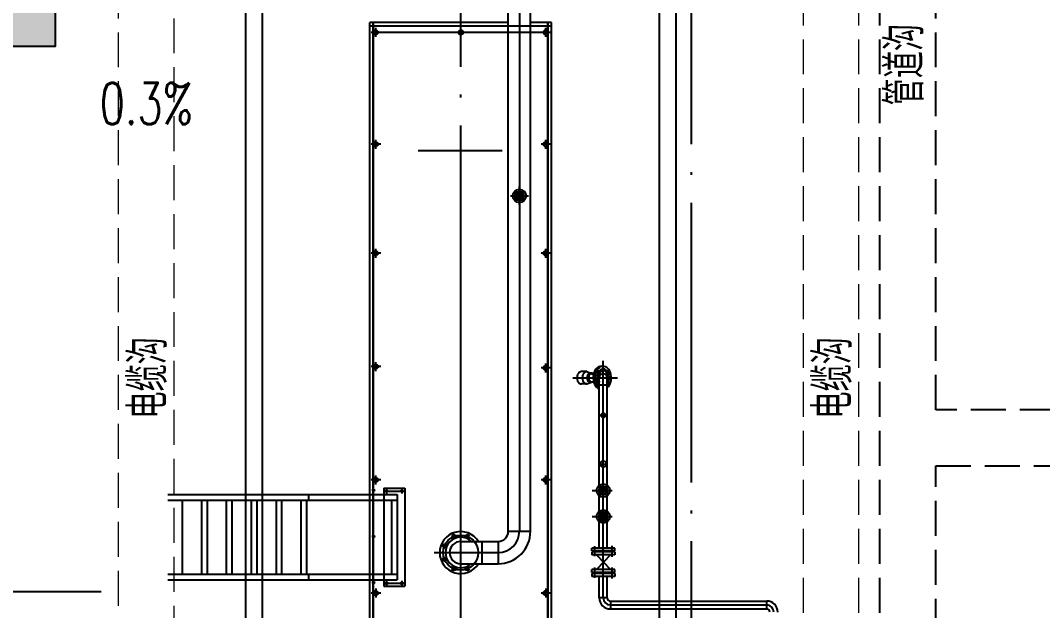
# Model space of a CAD drawing. Header units: millimetres. Extents: x 198973 to 319987, y 50799 to 202761.
# Drawn here: x 208366 to 215680, y 90469 to 94688 of the extents above; entities that cross this region are included whole.
import ezdxf

# ---------------------------------------------------------------- set-up
doc = ezdxf.new("R2010")
doc.units = ezdxf.units.MM
doc.header["$LTSCALE"] = 1000
for name, pattern in [('CENTER', [2, 1.25, -0.25, 0.25, -0.25]), ('DASH', [0.35, 0.25, -0.1]), ('DOTE', [2.42, 2, -0.2, 0.02, -0.2])]:
    doc.linetypes.add(name, pattern=pattern)
doc.layers.get('0').update_dxf_attribs({"color": 8})
for name, color, linetype in [('COLUMN', 8, 'Continuous'), ('DIM_LEAD', 8, 'Continuous'), ('DIM_SYMB', 8, 'Continuous'), ('DOTE', 8, 'CENTER'), ('PUB_HATCH', 8, 'Continuous'), ('PUB_TEXT', 8, 'Continuous'), ('WINDOW', 8, 'Continuous')]:
    doc.layers.add(name, color=color, linetype=linetype)
doc.layers.add('Z-综合管架', color=8, linetype='Continuous', lineweight=0)
doc.styles.add('_TCH_DIM', font='SIMPLEX', dxfattribs={"bigfont": 'GBCBIG'})

# ---------------------------------------------------------------- blocks, each defined once
blk = doc.blocks.new('_FZH')
blk.add_lwpolyline([(-0.5, -0.5), (0.5, -0.5), (0.5, 0.5), (-0.5, 0.5)], close=True)
at = {"layer": 'PUB_HATCH'}
blk.add_solid([(-0.5, -0.5), (0.5, -0.5), (-0.5, 0.5), (0.5, 0.5)], dxfattribs=at)

msp = doc.modelspace()

# ---------------------------------------------------------------- linework, layer by layer
at = {"layer": 'DIM_SYMB'}
msp.add_lwpolyline([(209273.6, 93840.6, 0, 0, 0), (209273.6, 93271.1, 80, 0, 0), (209273.6, 92971.1, 0, 0, 0)], format="xyseb", dxfattribs=at)
at = {"layer": 'DOTE', "linetype": 'DOTE'}
for p, q in [((213166.2, 103063.8), (213166.2, 79066.4)), ((211516.2, 87097.9), (211516.2, 97210.9)), ((208944.5, 90603.4), (207465.8, 90603.4))]:
    msp.add_line(p, q, dxfattribs=at)
at = {"layer": 'PUB_HATCH', "ltscale": 0.5}
for p, q in [((211856.7, 91035.4), (211856.7, 97104.4)), ((212015.7, 91035.4), (212015.7, 97104.4)), ((211936.2, 96970.4), (211936.2, 91035.4)), ((209976.2, 96808.4), (209976.2, 87313.4)), ((213056.2, 96808.4), (213056.2, 88865.7)), ((210096.2, 94863.4), (210096.2, 88003.4)), ((212936.2, 94863.4), (212936.2, 88003.4)), ((211856.7, 94673.4), (210866.2, 94673.4)), ((210866.2, 87323.4), (210866.2, 94673.4)), ((212166.2, 94646.4), (210866.2, 94646.4)), ((210891.2, 92179.9), (210891.2, 94673.4)), ((211856.7, 94648.4), (210891.2, 94648.4)), ((210893.2, 87323.4), (210893.2, 94673.4)), ((212166.2, 94673.4), (212015.7, 94673.4)), ((212141.2, 94648.4), (212015.7, 94648.4)), ((212139.2, 87323.4), (212139.2, 94673.4)), ((212141.2, 87323.4), (212141.2, 94673.4)), ((210944.2, 94603.4), (210876.4, 94603.4)), ((210908, 94571.1), (210908, 94635)), ((212160.7, 94603.4), (210944.2, 94603.4)), ((211516.2, 94571.1), (211516.2, 94635)), ((212124.5, 94571.1), (212124.5, 94635)), ((210908, 93771.1), (210908, 93835)), ((212124.5, 93771.1), (212124.5, 93835)), ((210944.2, 93803.4), (210876.4, 93803.4)), ((212160.7, 93803.4), (212092.9, 93803.4)), ((211213, 93758.4), (211812.6, 93758.4)), ((211936.2, 93370.7), (211936.2, 93501.4)), ((211872.8, 93433.4), (212000.6, 93433.4)), ((211919.6, 93450), (211906.9, 93462.8)), ((211919.6, 93416.8), (211906.9, 93404.1)), ((211952.8, 93450), (211965.6, 93462.8)), ((211952.8, 93416.8), (211965.6, 93404.1)), ((210908, 92991.1), (210908, 93055)), ((212124.5, 92991.1), (212124.5, 93055)), ((210944.2, 93023.4), (210876.4, 93023.4)), ((212160.7, 93023.4), (212092.9, 93023.4)), ((210908, 92181.1), (210908, 92245)), ((210944.2, 92213.4), (210876.4, 92213.4)), ((210908, 91371.1), (210908, 91435)), ((210944.2, 91403.4), (210876.4, 91403.4)), ((210905.5, 91328.4), (210880.9, 91328.4)), ((210966.2, 91343.4), (210966.2, 91298.4)), ((210966.2, 91343.4), (211116.2, 91343.4)), ((210973.7, 91323.4), (211108.7, 91323.4)), ((210986.2, 91335.6), (210986.2, 91305.3)), ((211096.2, 91336.4), (211096.2, 91305)), ((211021.2, 91258.4), (211021.2, 90728.4)), ((210905.5, 90998.4), (210880.9, 90998.4))]:
    msp.add_line(p, q, dxfattribs=at)
at = {"layer": 'PUB_HATCH'}
for p, q in [((212166.2, 87323.4), (212166.2, 94673.4)), ((212124.5, 92171.1), (212124.5, 92235)), ((212536.8, 92011.5), (212536.8, 92255.3)), ((210891.2, 89719.9), (210891.2, 92179.9)), ((212160.7, 92203.4), (212092.9, 92203.4)), ((212418.7, 92177.9), (212380.9, 92177.9)), ((212418.7, 92177.9), (212444.6, 92166.4)), ((212451.6, 92166.4), (212444.6, 92166.4)), ((212451.6, 92161.9), (212467.9, 92161.9)), ((212522.6, 92215.9), (212535.4, 92215.9)), ((212536.1, 92182.9), (212536.8, 92182.9)), ((212536.8, 90559.5), (212536.8, 92190.3)), ((212319, 92133.4), (212637.7, 92133.4)), ((212319, 92133.4), (212637.7, 92133.4)), ((212418.7, 92088.9), (212380.9, 92088.9)), ((212418.7, 92088.9), (212444.6, 92100.4)), ((212451.6, 92100.4), (212444.6, 92100.4)), ((212451.6, 92104.9), (212467.9, 92104.9)), ((212508.3, 91364.8), (212508.3, 92133.4)), ((212508.3, 92082.4), (212565.3, 92082.4)), ((212565.3, 91364.8), (212565.3, 92133.4)), ((212508.3, 91864.9), (212565.3, 91864.9)), ((212508.3, 91516.3), (212565.3, 91516.3)), ((212124.5, 91371.1), (212124.5, 91435)), ((212160.7, 91403.4), (212092.9, 91403.4)), ((212520.2, 91343.4), (212507.4, 91356.2)), ((212553.4, 91343.4), (212566.1, 91356.2)), ((209421.2, 91298.4), (211061.2, 91298.4)), ((210428.2, 91298.4), (210428.2, 91258.4)), ((210966.2, 91298.4), (210966.2, 90688.4)), ((211061.2, 91298.4), (211061.2, 90688.4)), ((211116.2, 91343.4), (211116.2, 90643.4)), ((212457.2, 91326.8), (212601.1, 91326.8)), ((212520.2, 91310.2), (212507.4, 91297.5)), ((212508.3, 91179.2), (212508.3, 91288.8)), ((212553.4, 91310.2), (212566.1, 91297.5)), ((212565.3, 91179.2), (212565.3, 91288.8)), ((209421.2, 91258.4), (211061.2, 91258.4)), ((209523.2, 91258.4), (209523.2, 90728.4)), ((209661.2, 91258.4), (209661.2, 90728.4)), ((209701.2, 91258.4), (209701.2, 90728.4)), ((209839.2, 91258.4), (209839.2, 90728.4)), ((209879.2, 91258.4), (209879.2, 90728.4)), ((210017.2, 91258.4), (210017.2, 90728.4)), ((210057.2, 91258.4), (210057.2, 90728.4)), ((210195.2, 91258.4), (210195.2, 90728.4)), ((210235.2, 91258.4), (210235.2, 90728.4)), ((210373.2, 91258.4), (210373.2, 90728.4)), ((210413.2, 91258.4), (210413.2, 90728.4)), ((212457.2, 91141.2), (212601.1, 91141.2)), ((212520.2, 91157.8), (212507.4, 91170.6)), ((212553.4, 91157.8), (212566.1, 91170.6)), ((211516.2, 90679.5), (211516.2, 91088.5)), ((212520.2, 91124.6), (212507.4, 91111.9)), ((212508.3, 90915.8), (212508.3, 91103.2)), ((212553.4, 91124.6), (212566.1, 91111.9)), ((212565.3, 90915.8), (212565.3, 91103.2)), ((211474.1, 90985), (211462.6, 91012.8)), ((211558.3, 90985), (211569.8, 91012.8)), ((211856.7, 91035.4), (212015.7, 91035.4)), ((211414.6, 90925.5), (211386.9, 90937)), ((211516.2, 90962.9), (211784.2, 90962.9)), ((211668.2, 90962.9), (211668.2, 90803.9)), ((211784.2, 90962.9), (211784.2, 90803.9)), ((212620.4, 90915.8), (212455.4, 90915.8)), ((212455.4, 90894.8), (212455.4, 90915.8)), ((212475.4, 90856.6), (212475.4, 90930)), ((212600.4, 90853.1), (212600.4, 90931.4)), ((212620.4, 90894.8), (212620.4, 90915.8)), ((211326.3, 90883.4), (211784.2, 90883.4)), ((211326.3, 90883.4), (211711.8, 90883.4)), ((211414.6, 90841.3), (211386.9, 90829.8)), ((212620.4, 90894.8), (212455.4, 90894.8)), ((212455.4, 90888.8), (212455.4, 90867.8)), ((212620.4, 90888.8), (212455.4, 90888.8)), ((212620.4, 90867.8), (212455.4, 90867.8)), ((212487.9, 90891.8), (212487.9, 90894.8)), ((212587.9, 90891.8), (212487.9, 90891.8)), ((212487.9, 90891.8), (212487.9, 90888.8)), ((212587.9, 90891.8), (212487.9, 90891.8)), ((212487.9, 90867.8), (212587.9, 90761.4)), ((212587.9, 90867.8), (212487.9, 90761.4)), ((212587.9, 90891.8), (212587.9, 90894.8)), ((212587.9, 90891.8), (212587.9, 90888.8)), ((212620.4, 90888.8), (212620.4, 90867.8)), ((211474.1, 90781.8), (211462.6, 90754.1)), ((211516.2, 90803.9), (211784.2, 90803.9)), ((211558.3, 90781.8), (211569.8, 90754.1)), ((212475.4, 90702.2), (212475.4, 90775.5)), ((212600.4, 90698.6), (212600.4, 90776.9)), ((209421.2, 90728.4), (211061.2, 90728.4)), ((210428.2, 90728.4), (210428.2, 90688.4)), ((212455.4, 90740.4), (212455.4, 90761.4)), ((212620.4, 90761.4), (212455.4, 90761.4)), ((212620.4, 90740.4), (212455.4, 90740.4)), ((212620.4, 90734.4), (212455.4, 90734.4)), ((212455.4, 90734.4), (212455.4, 90713.4)), ((212620.4, 90713.4), (212455.4, 90713.4)), ((212487.9, 90737.4), (212487.9, 90740.4)), ((212587.9, 90737.4), (212487.9, 90737.4)), ((212487.9, 90737.4), (212487.9, 90734.4)), ((212587.9, 90737.4), (212487.9, 90737.4)), ((212508.3, 90559.5), (212508.3, 90713.4)), ((212565.3, 90559.5), (212565.3, 90713.4)), ((212587.9, 90737.4), (212587.9, 90740.4)), ((212587.9, 90737.4), (212587.9, 90734.4)), ((212620.4, 90740.4), (212620.4, 90761.4)), ((212620.4, 90734.4), (212620.4, 90713.4)), ((209421.2, 90688.4), (211061.2, 90688.4)), ((210905.5, 90668.4), (210880.9, 90668.4)), ((210908, 90625.8), (210908, 90561.8)), ((210966.2, 90688.4), (210966.2, 90643.4)), ((210966.2, 90643.4), (211116.2, 90643.4)), ((210971.5, 90663.4), (211109, 90663.4)), ((210986.2, 90679.2), (210986.2, 90649.2)), ((211096.2, 90681.1), (211096.2, 90649.6)), ((212124.5, 90625.8), (212124.5, 90561.8)), ((210944.2, 90593.4), (210876.4, 90593.4)), ((210944.2, 90593.4), (210876.4, 90593.4)), ((212160.7, 90593.4), (212092.9, 90593.4)), ((212565.3, 90559.5), (212508.3, 90559.5)), ((212587.8, 90537), (212587.8, 90480)), ((212587.8, 90537), (213706.2, 90537)), ((212587.8, 90508.5), (213706.2, 90508.5)), ((212587.8, 90480), (213706.2, 90480)), ((213706.2, 90480), (213706.2, 90537))]:
    msp.add_line(p, q, dxfattribs=at)
at = {"layer": 'PUB_HATCH', "ltscale": 5}
for p, q in [((211516.2, 91414.5), (211516.2, 92429.1)), ((212508.9, 92165.4), (212494.4, 92184.4)), ((212560, 92166), (212575.8, 92185.2)), ((212508.9, 92101.5), (212494.4, 92082.4)), ((212560, 92100.8), (212575.8, 92081.6))]:
    msp.add_line(p, q, dxfattribs=at)
at = {"layer": 'PUB_HATCH', "ltscale": 0.5}
for centre, radius in [((210908, 94603.4), 16.8), ((211516.5, 94603), 16.8), ((212124.5, 94603.4), 16.8), ((210908, 93803.4), 16.8), ((212124.5, 93803.4), 16.8), ((211936.2, 93433.4), 47.5), ((211936.2, 93433.4), 32.5), ((211913.2, 93456.4), 7), ((211913.2, 93410.4), 7), ((211936.2, 93433.4), 22.5), ((211936.2, 93433.4), 9.5), ((211959.2, 93456.4), 7), ((211959.2, 93410.4), 7), ((210908, 93023.4), 16.8), ((212124.5, 93023.4), 16.8), ((210908, 92213.4), 16.8), ((210908, 91403.4), 16.8), ((210893.2, 91328.4), 6), ((210986.2, 91323.4), 7), ((211096.2, 91323.4), 7), ((210893.2, 90998.4), 6)]:
    msp.add_circle(centre, radius, dxfattribs=at)
at = {"layer": 'PUB_HATCH'}
for centre, radius in [((212124.5, 92203.4), 16.8), ((212536.8, 91864.9), 16), ((212536.8, 91516.3), 22.5), ((212124.5, 91403.4), 16.8), ((212536.8, 91326.8), 47.5), ((212536.8, 91326.8), 32.5), ((212513.8, 91349.8), 7), ((212536.8, 91326.8), 22.5), ((212559.8, 91349.8), 7), ((212513.8, 91303.8), 7), ((212536.8, 91326.8), 9.5), ((212559.8, 91303.8), 7), ((212536.8, 91141.2), 47.5), ((212536.8, 91141.2), 32.5), ((212513.8, 91164.2), 7), ((212536.8, 91141.2), 22.5), ((212536.8, 91141.2), 9.5), ((212559.8, 91164.2), 7), ((212513.8, 91118.3), 7), ((212559.8, 91118.3), 7), ((211516.2, 90883.4), 125), ((211468.4, 90998.9), 13), ((211564.1, 90998.9), 13), ((211400.7, 90931.3), 13), ((211400.7, 90835.6), 13), ((211468.4, 90767.9), 13), ((211564.1, 90767.9), 13), ((210893.2, 90668.4), 6), ((210986.2, 90663.4), 7), ((211096.2, 90663.4), 7), ((210908, 90593.4), 16.8), ((212124.5, 90593.4), 16.8)]:
    msp.add_circle(centre, radius, dxfattribs=at)
for centre, radius, start, end in [((212536.8, 92133.4), 28.5, 0, 180), ((211516.2, 90883.4), 150, 32.00545, 327.99455), ((211516.2, 90883.4), 109, 46.83258, 313.16742), ((211784.2, 91035.4), 231.5, 270, 0), ((211784.2, 91035.4), 152, 270, 0), ((211784.2, 91035.4), 72.5, 270, 0), ((211516.2, 90883.4), 79.5, 90, 270), ((212587.8, 90559.5), 79.5, 180, 270), ((212587.8, 90559.5), 51, 180, 270), ((212587.8, 90559.5), 22.5, 180, 270), ((213706.2, 90457.5), 79.5, 0, 90), ((213706.2, 90457.5), 51, 0, 90), ((213706.2, 90457.5), 22.5, 0, 90)]:
    msp.add_arc(centre, radius, start, end, dxfattribs=at)
for centre, major_axis, ratio, start_param, end_param in [((212380.9, 92133.4), (0, 44.5), 0.718348, 0, 3.141593), ((212418.7, 92133.4), (0, 44.5), 0.707107, 0, 3.141593), ((212444.6, 92133.4), (0, 33), 0.707107, 0, 3.141593), ((212451.6, 92133.4), (0, 33), 0.707107, 5.754828, 9.953135), ((212451.6, 92133.4), (0, 28.5), 0.707107, 0, 3.141593), ((212522.6, 92133.4), (0, 82.5), 0.707107, 0, 2.892915), ((212535.4, 92133.4), (0, 82.5), 0.707107, 3.680023, 8.941929), ((212535.3, 92133.4), (0, 62.5), 0.708244, 3.884498, 8.766211), ((212536.8, 92133.4), (0, 49.5), 0.707107, 4.093019, 8.473352), ((212535.4, 92133.4), (0, 49.5), 0.707107, 6.262982, 8.539896)]:
    msp.add_ellipse(centre, major_axis=major_axis, ratio=ratio, start_param=start_param, end_param=end_param, dxfattribs=at)
for centre in [(212501.9, 92174.5), (212567.9, 92175.6)]:
    msp.add_ellipse(centre, major_axis=(0, -9), ratio=0.81264, dxfattribs=at)
at = {"layer": 'PUB_HATCH', "extrusion": (0, 0, -1)}
for centre, start_param, end_param in [((212501.9, 92092.3), 2.094238, 7.33054), ((212567.9, 92091.2), 5.920247, 9.787716)]:
    msp.add_ellipse(centre, major_axis=(0, 9), ratio=0.81264, start_param=start_param, end_param=end_param, dxfattribs=at)
at = {"layer": 'WINDOW', "linetype": 'DASH'}
msp.add_line((214516.2, 88703.4), (214516.2, 97903.4), dxfattribs=at)
msp.add_lwpolyline([(214516.2, 88703.4), (216666.2, 88703.4), (216666.2, 88903.4), (214916.2, 88903.4), (214916.2, 91503.4), (217866.2, 91503.4), (217866.2, 91903.4), (214916.2, 91903.4), (214916.2, 98603.4), (219366.2, 98603.4)], dxfattribs=at)
at = {"layer": 'Z-综合管架', "linetype": 'DASH'}
msp.add_line((214366.2, 88703.4), (214366.2, 97753.4), dxfattribs=at)
for points in [[(210341.2, 97753.4), (209066.2, 97753.4), (209066.2, 82903.4)], [(209466.2, 82903.4), (209466.2, 97353.4), (213966.2, 97353.4), (213966.2, 88703.4), (214366.2, 88703.4)]]:
    msp.add_lwpolyline(points, dxfattribs=at)

# ---------------------------------------------------------------- block references
at = {"layer": 'COLUMN', "xscale": 500, "yscale": 400, "zscale": 400}
msp.add_blockref('_FZH', (208366.2, 94703.4), dxfattribs=at)

# ---------------------------------------------------------------- texts
at = {"layer": 'DIM_LEAD', "color": 7, "style": '_TCH_DIM'}
for s, p in [('管道沟', (214827.7, 94081)), ('电缆沟', (209413.7, 91841)), ('电缆沟', (214313.7, 91841))]:
    msp.add_text(s, height=270.07, rotation=90, dxfattribs=at).set_placement(p)
at = {"layer": 'PUB_TEXT', "style": '_TCH_DIM', "width": 0.705882}
msp.add_text('0.3%', height=297.5, dxfattribs=at).set_placement((208933.6, 93945.6))

doc.saveas('drawing.dxf')
